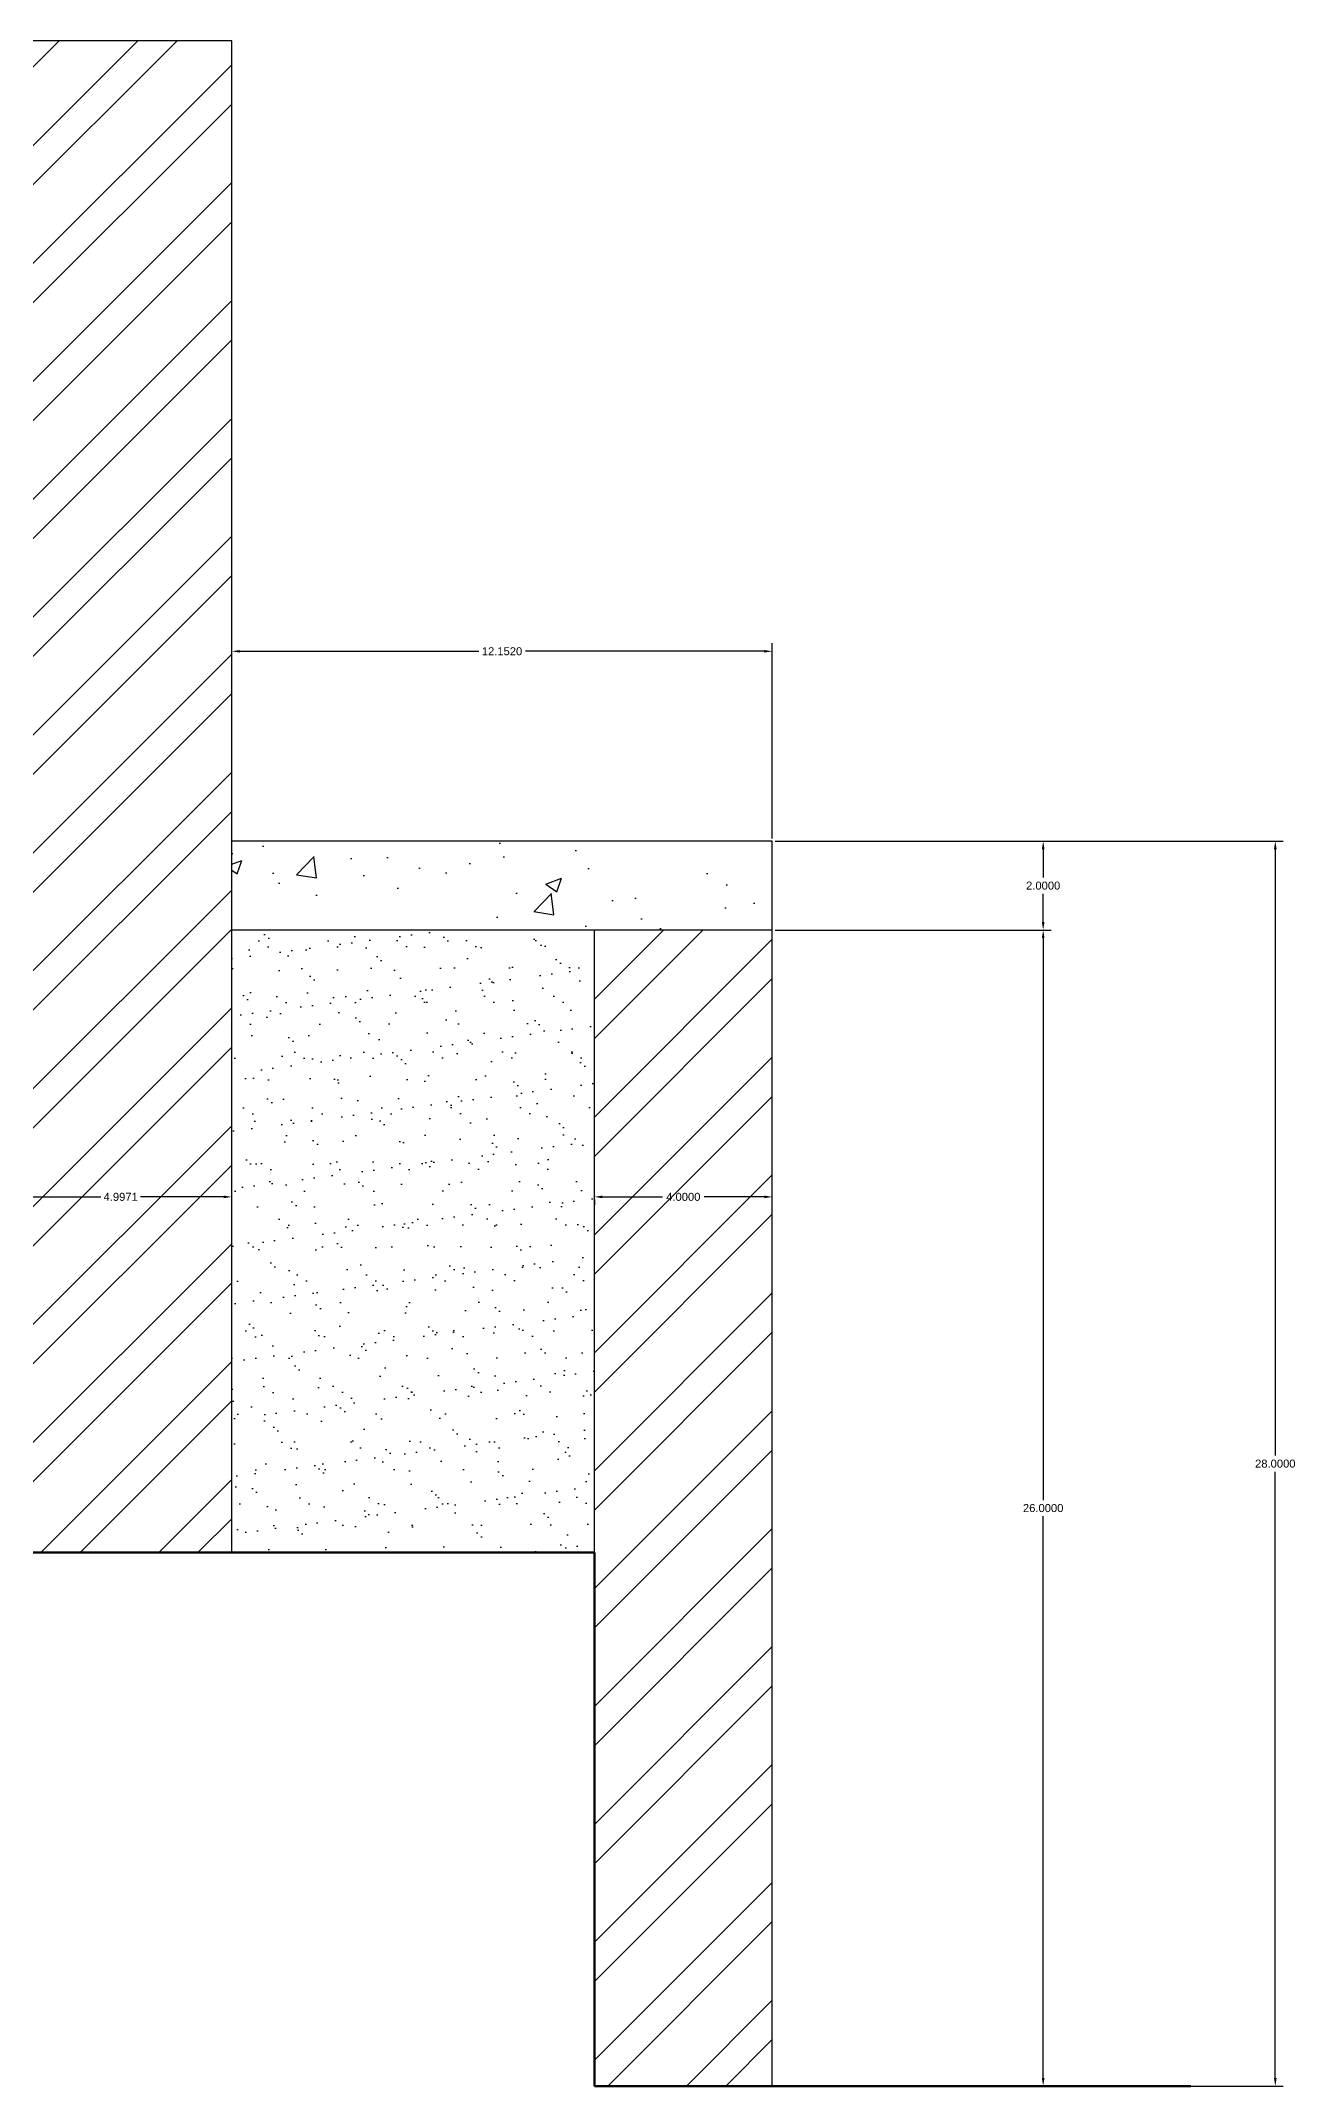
# Model space of a CAD drawing. Header units: inches. Extents: x 438 to 4290, y 203 to 1969.
# Drawn here: x 1678.69 to 1706.88, y 1584.87 to 1630.87 of the extents above; entities that cross this region are included whole.
import ezdxf

# ---------------------------------------------------------------- set-up
doc = ezdxf.new("R2010")
doc.units = ezdxf.units.IN
doc.styles.get("Standard").update_dxf_attribs({"font": 'arial.ttf'})
doc.dimstyles.get("Standard").update_dxf_attribs({"dimtxt": 0.18, "dimasz": 0.18, "dimexe": 0.18, "dimexo": 0.0625, "dimgap": 0.09, "dimtad": 0, "dimtih": 1, "dimtoh": 1, "dimdec": 4, "dimzin": 0, "dimdsep": 46, "dimtxsty": 'Standard', "dimcen": 0.09, "dimadec": 0, "dimazin": 0, "dimtfac": 1, "dimtdec": 4, "dimtofl": 0, "dimtmove": 0, "dimatfit": 3, "dimfxl": 1, "dimtolj": 1, "dimtzin": 0, "dimarcsym": 0})

# ---------------------------------------------------------------- blocks, each defined once
blk = doc.blocks.new('*D78')
at = {"color": 0, "lineweight": -2, "transparency": 16777216}
for p, q in [((1695.191, 1612.866), (1706.619, 1612.866)), ((1706.439, 1612.686), (1706.439, 1599.048)), ((1706.439, 1585.046), (1706.439, 1598.684)), ((1695.191, 1584.866), (1706.619, 1584.866))]:
    blk.add_line(p, q, dxfattribs=at)
at = {"color": 0, "transparency": 16777216}
for points in [[(1706.409, 1612.686), (1706.469, 1612.686), (1706.439, 1612.866)], [(1706.409, 1585.046), (1706.469, 1585.046), (1706.439, 1584.866)]]:
    blk.add_solid(points, dxfattribs=at)
at = {"layer": 'Defpoints', "color": 0, "transparency": 16777216}
for p in [(1695.129, 1612.866), (1695.129, 1584.866), (1706.439, 1584.866)]:
    blk.add_point(p, dxfattribs=at)
at = {"color": 0, "lineweight": 9, "transparency": 16777216, "insert": (1706.439, 1598.866), "char_height": 0.18, "attachment_point": 5}
blk.add_mtext('\\A1;28.0000', dxfattribs=at)
blk = doc.blocks.new('*D88')
at = {"color": 0, "lineweight": -2, "transparency": 16777216}
for p, q in [((1695.191, 1610.866), (1701.4, 1610.866)), ((1701.22, 1610.686), (1701.22, 1598.048)), ((1701.22, 1585.046), (1701.22, 1597.684)), ((1695.191, 1584.866), (1701.4, 1584.866))]:
    blk.add_line(p, q, dxfattribs=at)
at = {"color": 0, "transparency": 16777216}
for points in [[(1701.19, 1610.686), (1701.25, 1610.686), (1701.22, 1610.866)], [(1701.19, 1585.046), (1701.25, 1585.046), (1701.22, 1584.866)]]:
    blk.add_solid(points, dxfattribs=at)
at = {"layer": 'Defpoints', "color": 0, "transparency": 16777216}
for p in [(1695.129, 1610.866), (1701.22, 1610.866), (1695.129, 1584.866)]:
    blk.add_point(p, dxfattribs=at)
at = {"color": 0, "lineweight": 9, "transparency": 16777216, "insert": (1701.22, 1597.866), "char_height": 0.18, "attachment_point": 5}
blk.add_mtext('\\A1;26.0000', dxfattribs=at)
blk = doc.blocks.new('*D89')
at = {"color": 0, "lineweight": -2, "transparency": 16777216}
for p, q in [((1695.191, 1612.866), (1701.4, 1612.866)), ((1701.22, 1612.686), (1701.22, 1612.048)), ((1701.22, 1611.046), (1701.22, 1611.684)), ((1695.191, 1610.866), (1701.4, 1610.866))]:
    blk.add_line(p, q, dxfattribs=at)
at = {"color": 0, "transparency": 16777216}
for points in [[(1701.19, 1612.686), (1701.25, 1612.686), (1701.22, 1612.866)], [(1701.19, 1611.046), (1701.25, 1611.046), (1701.22, 1610.866)]]:
    blk.add_solid(points, dxfattribs=at)
at = {"layer": 'Defpoints', "color": 0, "transparency": 16777216}
for p in [(1695.129, 1612.866), (1701.22, 1612.866), (1695.129, 1610.866)]:
    blk.add_point(p, dxfattribs=at)
at = {"color": 0, "lineweight": 9, "transparency": 16777216, "insert": (1701.22, 1611.866), "char_height": 0.18, "attachment_point": 5}
blk.add_mtext('\\A1;2.0000', dxfattribs=at)
blk = doc.blocks.new('*D90')
at = {"color": 0, "lineweight": -2, "transparency": 16777216}
for p, q in [((1682.977, 1612.929), (1682.977, 1617.317)), ((1683.157, 1617.137), (1688.528, 1617.137)), ((1694.949, 1617.137), (1689.578, 1617.137)), ((1695.129, 1612.929), (1695.129, 1617.317))]:
    blk.add_line(p, q, dxfattribs=at)
at = {"color": 0, "transparency": 16777216}
for points in [[(1683.157, 1617.167), (1683.157, 1617.107), (1682.977, 1617.137)], [(1694.949, 1617.167), (1694.949, 1617.107), (1695.129, 1617.137)]]:
    blk.add_solid(points, dxfattribs=at)
at = {"layer": 'Defpoints', "color": 0, "transparency": 16777216}
for p in [(1695.129, 1617.137), (1682.977, 1612.866), (1695.129, 1612.866)]:
    blk.add_point(p, dxfattribs=at)
at = {"color": 0, "lineweight": 9, "transparency": 16777216, "insert": (1689.053, 1617.137), "char_height": 0.18, "attachment_point": 5}
blk.add_mtext('\\A1;12.1520', dxfattribs=at)
blk = doc.blocks.new('*D95')
at = {"color": 0, "lineweight": -2, "transparency": 16777216}
for p, q in [((1682.977, 1604.929), (1682.977, 1605.046)), ((1677.98, 1604.804), (1677.98, 1604.686)), ((1678.16, 1604.866), (1680.029, 1604.866)), ((1682.797, 1604.866), (1680.928, 1604.866))]:
    blk.add_line(p, q, dxfattribs=at)
at = {"color": 0, "transparency": 16777216}
for points in [[(1678.16, 1604.896), (1678.16, 1604.836), (1677.98, 1604.866)], [(1682.797, 1604.896), (1682.797, 1604.836), (1682.977, 1604.866)]]:
    blk.add_solid(points, dxfattribs=at)
at = {"layer": 'Defpoints', "color": 0, "transparency": 16777216}
for p in [(1677.98, 1604.866), (1682.977, 1604.866), (1682.977, 1604.866)]:
    blk.add_point(p, dxfattribs=at)
at = {"color": 0, "lineweight": 9, "transparency": 16777216, "insert": (1680.479, 1604.866), "char_height": 0.18, "attachment_point": 5}
blk.add_mtext('\\A1;4.9971', dxfattribs=at)
blk = doc.blocks.new('*D96')
at = {"color": 0, "lineweight": -2, "transparency": 16777216}
for p, q in [((1695.129, 1604.929), (1695.129, 1605.046)), ((1691.129, 1604.804), (1691.129, 1604.686)), ((1691.309, 1604.866), (1692.662, 1604.866)), ((1694.949, 1604.866), (1693.596, 1604.866))]:
    blk.add_line(p, q, dxfattribs=at)
at = {"color": 0, "transparency": 16777216}
for points in [[(1691.309, 1604.896), (1691.309, 1604.836), (1691.129, 1604.866)], [(1694.949, 1604.896), (1694.949, 1604.836), (1695.129, 1604.866)]]:
    blk.add_solid(points, dxfattribs=at)
at = {"layer": 'Defpoints', "color": 0, "transparency": 16777216}
for p in [(1691.129, 1604.866), (1695.129, 1604.866), (1695.129, 1604.866)]:
    blk.add_point(p, dxfattribs=at)
at = {"color": 0, "lineweight": 9, "transparency": 16777216, "insert": (1693.129, 1604.866), "char_height": 0.18, "attachment_point": 5}
blk.add_mtext('\\A1;4.0000', dxfattribs=at)

msp = doc.modelspace()

# ---------------------------------------------------------------- hatches: boundary and pattern name
at = {"true_color": 0x939598}
h = msp.add_hatch(dxfattribs=at)
h.set_pattern_fill('ANSI32', color=252, scale=5)
h.set_pattern_definition([(45, (-4291.029, 4915.887), (-1.3258252, 1.3258252), []), (45, (-4290.1451, 4915.887), (-1.3258252, 1.3258252), [])])
h.paths.add_polyline_path([(1659.2795, 1610.86612), (1655.17697, 1610.86612), (1655.17697, 1596.86612), (1659.2795, 1596.86612)])
h.paths.add_polyline_path([(1682.97703, 1630.86612), (1677.97998, 1630.86612), (1677.97998, 1596.86612), (1682.97703, 1596.86612)])
h.paths.add_polyline_path([(1695.12898, 1610.86612), (1691.12898, 1610.86612), (1691.12898, 1596.86612), (1691.12898, 1584.86612), (1695.12898, 1584.86612)])
h = msp.add_hatch(dxfattribs=at)
h.set_pattern_fill('AR-CONC', color=252, scale=0.5)
h.set_pattern_definition([(50, (-4291.029, 4915.887), (3.5863009, -0.3137607), [0.375, -4.125]), (355, (-4291.029, 4915.887), (-0.6937567, 3.7609607), [0.3, -3.3]), (100.451444, (-4290.73, 4915.8608), (2.8925442, 3.4472), [0.318701, -3.5057106]), (46.1842, (-4291.029, 4916.887), (5.3362067, -0.8275964), [0.5625, -6.1875]), (96.635635, (-4290.5843, 4916.818), (4.6733097, 4.870593), [0.4780517, -5.258569]), (351.18416, (-4291.029, 4916.887), (4.6733097, 4.870593), [0.45, -4.95]), (21, (-4290.529, 4916.637), (2.9845353, -2.0130945), [0.375, -4.125]), (326, (-4290.529, 4916.637), (1.2165767, 3.6257502), [0.3, -3.3]), (71.451445, (-4290.2803, 4916.4692), (4.2011119, 1.6126558), [0.318701, -3.5057106]), (37.5, (-4291.029, 4915.887), (0.06079928, 1.66446927), [0, -3.26, 0, -3.35, 0, -3.3125]), (7.5, (-4291.029, 4915.887), (1.3153477, 1.97205856), [0, -1.91, 0, -3.185, 0, -1.2625]), (327.5, (-4292.144, 4915.887), (2.66911218, -0.11277436), [0, -1.25, 0, -3.9, 0, -5.175]), (317.5, (-4292.644, 4915.887), (2.91593085, 0.5005249), [0, -1.625, 0, -2.59, 0, -3.675])])
h.paths.add_polyline_path([(1655.17697, 1612.86612), (1655.17697, 1610.86612), (1677.97998, 1610.86612), (1677.97998, 1612.86612)])
h.paths.add_polyline_path([(1682.97703, 1612.86612), (1682.97703, 1610.86612), (1695.12898, 1610.86612), (1695.12898, 1612.86612)])
h = msp.add_hatch(dxfattribs=at)
h.set_pattern_fill('AR-SAND', color=252, scale=0.5)
h.set_pattern_definition([(37.5, (-4291.029, 4915.88695), (-0.03149668, 0.963411885), [0, -0.76, 0, -0.85, 0, -0.8125]), (7.5, (-4291.029, 4915.887), (0.88488835, 1.41107303), [0, -0.41, 0, -0.685, 0, -0.2625]), (327.5, (-4291.644, 4915.88695), (1.55707093, 0.00282953), [0, -0.25, 0, -0.9, 0, -1.175]), (317.5, (-4291.644, 4915.887), (1.5030633, 0.43883778), [0, -0.125, 0, -0.59, 0, -0.675])])
h.paths.add_polyline_path([(1659.2795, 1610.86612), (1659.2795, 1596.86612), (1677.97998, 1596.86612), (1677.97998, 1610.86612)])
h.paths.add_polyline_path([(1691.12898, 1610.86612), (1682.97703, 1610.86612), (1682.97703, 1596.86612), (1691.12898, 1596.86612)])

# ---------------------------------------------------------------- linework, layer by layer
for p, q in [((1682.97703, 1630.86612), (1677.97998, 1630.86612)), ((1682.97703, 1596.86612), (1682.97703, 1630.86612)), ((1695.12898, 1612.86612), (1682.97703, 1612.86612)), ((1695.12898, 1584.86612), (1695.12898, 1612.86612)), ((1695.12898, 1610.86612), (1682.97703, 1610.86612)), ((1691.12898, 1596.86612), (1691.12898, 1610.86612))]:
    msp.add_line(p, q)
at = {"lineweight": 50}
for p, q in [((1691.12898, 1596.86612), (1636.32015, 1596.86612)), ((1691.12898, 1584.86612), (1691.12898, 1596.86612))]:
    msp.add_line(p, q, dxfattribs=at)
msp.add_lwpolyline([(1691.12898, 1584.86612), (1704.53946, 1584.86612)], dxfattribs=at)

# ---------------------------------------------------------------- dimensions: what is measured, and where the dimension line sits
at = {"lineweight": 9}
dim = msp.add_linear_dim(base=(1695.128983, 1617.13719), p1=(1682.977029, 1612.866122), p2=(1695.128983, 1612.866122), dimstyle='Standard', dxfattribs=at)
dim.commit()
dim.dimension.update_dxf_attribs({"geometry": '*D90', "text_midpoint": (1689.053006, 1617.13719)})
for base, p1, p2, picture, middle in [((1706.43924, 1584.86612), (1695.12898, 1612.86612), (1695.12898, 1584.86612), '*D78', (1706.43924, 1598.86612)), ((1701.22025, 1612.86612), (1695.12898, 1610.86612), (1695.12898, 1612.86612), '*D89', (1701.22025, 1611.86612))]:
    dim = msp.add_linear_dim(base=base, p1=p1, p2=p2, angle=90, dimstyle='Standard', dxfattribs=at)
    dim.commit()
    dim.dimension.update_dxf_attribs({"geometry": picture, "text_midpoint": middle})
for p1, p2, distance, picture, middle in [((1695.12898, 1584.86612), (1695.12898, 1610.86612), -6.09127, '*D88', (1701.22025, 1597.86612)), ((1677.979977, 1604.866122), (1682.977029, 1604.866122), 0, '*D95', (1680.478503, 1604.866122)), ((1691.12898, 1604.86612), (1695.12898, 1604.86612), 0, '*D96', (1693.12898, 1604.86612))]:
    dim = msp.add_aligned_dim(p1=p1, p2=p2, distance=distance, dimstyle='Standard', dxfattribs=at)
    dim.commit()
    dim.dimension.update_dxf_attribs({"geometry": picture, "text_midpoint": middle})

doc.saveas('drawing.dxf')
